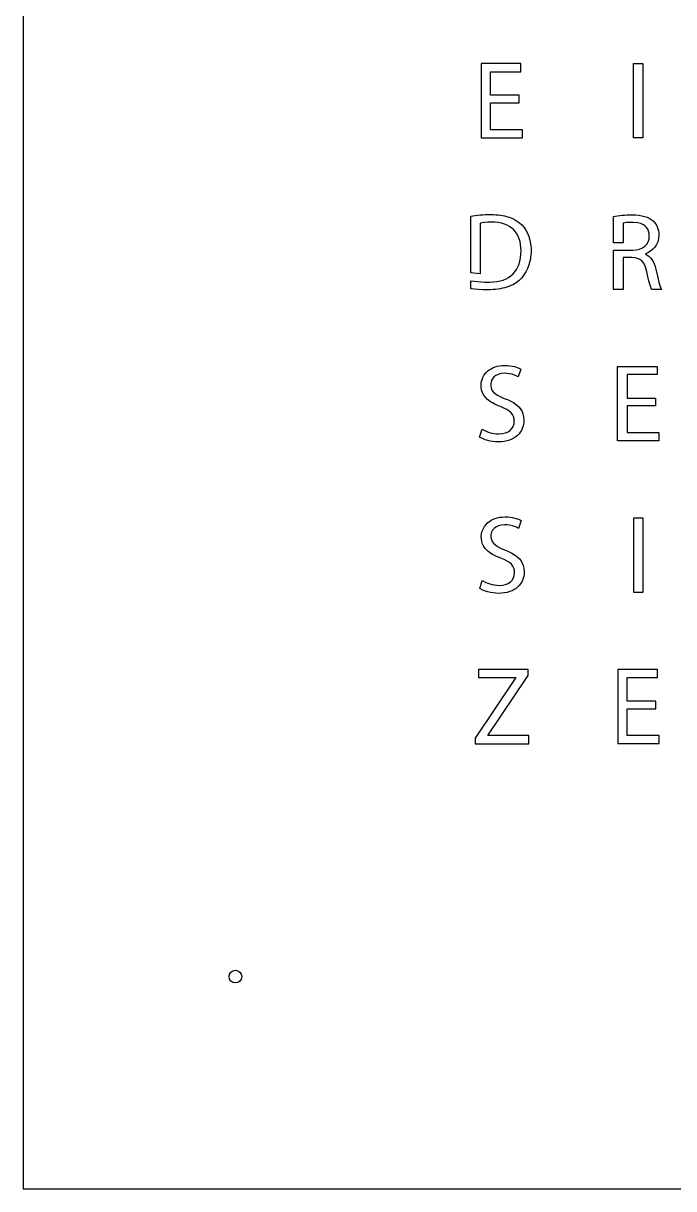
# Model space of a CAD drawing. Extents: x 0 to 230, y 0 to 230.
# Drawn here: x 0 to 64.4, y 0 to 115.3 of the extents above; entities that cross this region are included whole.
import ezdxf

# ---------------------------------------------------------------- set-up
doc = ezdxf.new("R2010")
doc.units = 0
doc.layers.add('7', color=7, linetype='CONTINUOUS')

msp = doc.modelspace()

# ---------------------------------------------------------------- linework, layer by layer
at = {"layer": '7'}
for p, q in [((0, 229.9005), (0, 0)), ((49.2357, 111.3297), (45.2996, 111.3297)), ((45.2996, 111.3297), (45.2996, 104.0023)), ((49.2357, 110.5362), (49.2357, 111.3297)), ((60.379, 104.0023), (60.379, 111.3297)), ((60.379, 111.3297), (61.328, 111.3297)), ((61.328, 111.3297), (61.328, 104.0023)), ((46.2484, 108.2203), (46.2484, 110.5362)), ((46.2484, 110.5362), (49.2357, 110.5362)), ((49.0632, 108.2203), (46.2484, 108.2203)), ((46.2484, 104.7959), (46.2484, 107.4378)), ((46.2484, 107.4378), (49.0632, 107.4378)), ((49.0632, 107.4378), (49.0632, 108.2203)), ((45.2996, 104.0023), (49.3974, 104.0023)), ((49.3974, 104.7959), (46.2484, 104.7959)), ((49.3974, 104.0023), (49.3974, 104.7959)), ((61.328, 104.0023), (60.379, 104.0023)), ((44.276, 96.2355), (44.4954, 96.2706)), ((44.276, 90.6174), (44.276, 96.2355)), ((44.4954, 96.2706), (44.7243, 96.3023)), ((44.7243, 96.3023), (44.9623, 96.3301)), ((44.9623, 96.3301), (45.2088, 96.3537)), ((45.2088, 96.3537), (45.4635, 96.3728)), ((45.4635, 96.3728), (45.7257, 96.3868)), ((45.7257, 96.3868), (45.9951, 96.3956)), ((45.9951, 96.3956), (46.271, 96.3986)), ((46.271, 96.3986), (46.5192, 96.3948)), ((46.5192, 96.3948), (46.7584, 96.3834)), ((46.7584, 96.3834), (46.9887, 96.3646)), ((46.9887, 96.3646), (47.2102, 96.3384)), ((47.2102, 96.3384), (47.4229, 96.305)), ((47.4229, 96.305), (47.6271, 96.2644)), ((47.6271, 96.2644), (47.8227, 96.2168)), ((47.8227, 96.2168), (48.1887, 96.1006)), ((48.1887, 96.1006), (48.5217, 95.9573)), ((48.5217, 95.9573), (48.8225, 95.7876)), ((48.8225, 95.7876), (49.0918, 95.5923)), ((58.4158, 96.2134), (58.8079, 96.274)), ((58.4158, 93.5934), (58.4158, 96.2134)), ((58.8079, 96.274), (59.0264, 96.2999)), ((59.0264, 96.2999), (59.2557, 96.3223)), ((59.2557, 96.3223), (59.4925, 96.3405)), ((59.4925, 96.3405), (59.7337, 96.3542)), ((59.7337, 96.3542), (59.9762, 96.3628)), ((59.9762, 96.3628), (60.2168, 96.3658)), ((60.2168, 96.3658), (60.577, 96.3566)), ((60.577, 96.3566), (60.9063, 96.3289)), ((60.9063, 96.3289), (61.2063, 96.2827)), ((61.2063, 96.2827), (61.4785, 96.2177)), ((61.4785, 96.2177), (61.7244, 96.1338)), ((61.7244, 96.1338), (61.9455, 96.031)), ((61.9455, 96.031), (62.1434, 95.909)), ((62.1434, 95.909), (62.3195, 95.7678)), ((62.3195, 95.7678), (62.5045, 95.5667)), ((45.4225, 95.5887), (45.2142, 95.5506)), ((45.2142, 95.5506), (45.2142, 90.5409)), ((45.6752, 95.6198), (45.4225, 95.5887)), ((45.9725, 95.6406), (45.6752, 95.6198)), ((46.3142, 95.6483), (45.9725, 95.6406)), ((46.6744, 95.6355), (46.3142, 95.6483)), ((47.0108, 95.5977), (46.6744, 95.6355)), ((47.3236, 95.5356), (47.0108, 95.5977)), ((47.6128, 95.4497), (47.3236, 95.5356)), ((47.8784, 95.3409), (47.6128, 95.4497)), ((48.1204, 95.2097), (47.8784, 95.3409)), ((48.339, 95.057), (48.1204, 95.2097)), ((48.5342, 94.8832), (48.339, 95.057)), ((48.706, 94.6893), (48.5342, 94.8832)), ((48.8545, 94.4757), (48.706, 94.6893)), ((49.0918, 95.5923), (49.3349, 95.3703)), ((49.3349, 95.3703), (49.5547, 95.1221)), ((49.5547, 95.1221), (49.7465, 94.8489)), ((49.7465, 94.8489), (49.9091, 94.5497)), ((59.7086, 95.6048), (59.354, 95.5503)), ((59.354, 95.5503), (59.354, 93.5934)), ((59.9682, 95.6207), (59.7086, 95.6048)), ((60.37245, 95.62405), (59.9682, 95.6207)), ((60.804, 95.5821), (60.37245, 95.62405)), ((61.1087, 95.5018), (60.804, 95.5821)), ((61.3733, 95.3793), (61.1087, 95.5018)), ((61.5429, 95.2588), (61.3733, 95.3793)), ((61.6857, 95.1132), (61.5429, 95.2588)), ((61.7999, 94.9418), (61.6857, 95.1132)), ((61.8837, 94.7442), (61.7999, 94.9418)), ((61.9354, 94.5196), (61.8837, 94.7442)), ((62.5045, 95.5667), (62.6568, 95.3327)), ((62.6568, 95.3327), (62.7735, 95.0698)), ((62.7735, 95.0698), (62.8518, 94.7817)), ((62.8518, 94.7817), (62.881, 94.5777)), ((62.881, 94.5777), (62.891, 94.3653)), ((48.9796, 94.2433), (48.8545, 94.4757)), ((49.0816, 93.9926), (48.9796, 94.2433)), ((49.1604, 93.7244), (49.0816, 93.9926)), ((49.216, 93.4394), (49.1604, 93.7244)), ((49.2485, 93.1382), (49.216, 93.4394)), ((49.9091, 94.5497), (50.0415, 94.2235)), ((50.0415, 94.2235), (50.1425, 93.8692)), ((50.1425, 93.8692), (50.211, 93.4859)), ((50.211, 93.4859), (50.2326, 93.283)), ((59.354, 93.5934), (58.4158, 93.5934)), ((61.5095, 93.2578), (61.6988, 93.4594)), ((61.6988, 93.4594), (61.8379, 93.697)), ((61.8379, 93.697), (61.9237, 93.9674)), ((61.9237, 93.9674), (61.953, 94.2675)), ((61.953, 94.2675), (61.9354, 94.5196)), ((62.6601, 93.4256), (62.4947, 93.175)), ((62.7848, 93.708), (62.6601, 93.4256)), ((62.8635, 94.0215), (62.7848, 93.708)), ((62.891, 94.3653), (62.8635, 94.0215)), ((49.2077, 92.1199), (49.2454, 92.4606)), ((49.2454, 92.4606), (49.258, 92.8216)), ((49.258, 92.8216), (49.2485, 93.1382)), ((50.2326, 92.4161), (50.2109, 92.205)), ((50.2326, 93.283), (50.2457, 93.0724)), ((50.2457, 92.6325), (50.2326, 92.4161)), ((50.2457, 93.0724), (50.2501, 92.8541)), ((50.2501, 92.8541), (50.2457, 92.6325)), ((58.4158, 88.9838), (58.4159, 92.8759)), ((58.4159, 92.8759), (60.3138, 92.8759)), ((60.3138, 92.8759), (60.6722, 92.9013)), ((60.6722, 92.9013), (60.993, 92.9756)), ((60.993, 92.9756), (61.2732, 93.0955)), ((61.2732, 93.0955), (61.5095, 93.2578)), ((61.8075, 92.6219), (61.5323, 92.49005)), ((61.5323, 92.49005), (61.7286, 92.3852)), ((61.7286, 92.3852), (61.9052, 92.2672)), ((62.0631, 92.7724), (61.8075, 92.6219)), ((61.9052, 92.2672), (62.0629, 92.1206)), ((62.294, 92.957), (62.0631, 92.7724)), ((62.4947, 93.175), (62.294, 92.957)), ((48.8105, 90.9683), (48.9464, 91.2237)), ((48.9464, 91.2237), (49.058, 91.501)), ((49.058, 91.501), (49.1452, 91.7999)), ((49.1452, 91.7999), (49.2077, 92.1199)), ((50.0406, 91.4168), (49.9072, 91.0581)), ((50.1422, 91.7995), (50.0406, 91.4168)), ((50.1807, 91.9994), (50.1422, 91.7995)), ((50.2109, 92.205), (50.1807, 91.9994)), ((60.2383, 92.1584), (59.354, 92.1584)), ((59.354, 92.1584), (59.354, 88.9838)), ((60.5371, 92.1293), (60.2383, 92.1584)), ((60.7965, 92.0643), (60.5371, 92.1293)), ((61.0198, 91.96), (60.7965, 92.0643)), ((61.2101, 91.8132), (61.0198, 91.96)), ((61.3706, 91.6205), (61.2101, 91.8132)), ((61.5045, 91.3787), (61.3706, 91.6205)), ((61.6148, 91.0843), (61.5045, 91.3787)), ((62.0629, 92.1206), (62.2023, 91.9464)), ((62.2023, 91.9464), (62.324, 91.7458)), ((62.324, 91.7458), (62.4286, 91.5197)), ((62.4286, 91.5197), (62.5168, 91.2691)), ((62.5168, 91.2691), (62.5893, 90.9951)), ((45.2142, 90.5409), (44.276, 90.6174)), ((47.4975, 89.9199), (47.7746, 90.0349)), ((47.7746, 90.0349), (48.0286, 90.1744)), ((48.0286, 90.1744), (48.2594, 90.3379)), ((48.2594, 90.3379), (48.4668, 90.525)), ((48.4668, 90.525), (48.6506, 90.7352)), ((48.6506, 90.7352), (48.8105, 90.9683)), ((49.326, 90.1358), (49.0697, 89.8811)), ((49.5489, 90.4166), (49.326, 90.1358)), ((49.7429, 90.7244), (49.5489, 90.4166)), ((49.9072, 91.0581), (49.7429, 90.7244)), ((61.7049, 90.7341), (61.6148, 91.0843)), ((61.8442, 90.1059), (61.7049, 90.7341)), ((61.9089, 89.8363), (61.8442, 90.1059)), ((62.5893, 90.9951), (62.7557, 90.2894)), ((62.7557, 90.2894), (62.902, 89.7122)), ((44.276, 89.8234), (45.6403, 89.7218)), ((44.276, 89.0383), (44.276, 89.8234)), ((44.6469, 89.0017), (44.276, 89.0383)), ((45.0511, 88.9744), (44.6469, 89.0017)), ((45.4937, 88.9572), (45.0511, 88.9744)), ((45.9799, 88.9513), (45.4937, 88.9572)), ((45.6403, 89.7218), (45.8937, 89.7145)), ((45.8937, 89.7145), (46.1633, 89.7123)), ((46.2413, 88.9556), (45.9799, 88.9513)), ((46.1633, 89.7123), (46.5304, 89.7255)), ((46.4957, 88.9685), (46.2413, 88.9556)), ((46.7428, 88.9899), (46.4957, 88.9685)), ((46.5304, 89.7255), (46.8752, 89.7647)), ((46.9826, 89.0198), (46.7428, 88.9899)), ((46.8752, 89.7647), (47.1977, 89.8297)), ((47.2146, 89.0579), (46.9826, 89.0198)), ((47.1977, 89.8297), (47.4975, 89.9199)), ((47.4389, 89.1044), (47.2146, 89.0579)), ((47.655, 89.159), (47.4389, 89.1044)), ((47.8629, 89.2217), (47.655, 89.159)), ((48.0624, 89.2925), (47.8629, 89.2217)), ((48.2531, 89.3712), (48.0624, 89.2925)), ((48.435, 89.4578), (48.2531, 89.3712)), ((48.7713, 89.6542), (48.435, 89.4578)), ((49.0697, 89.8811), (48.7713, 89.6542)), ((59.354, 88.9838), (58.4158, 88.9838)), ((61.9703, 89.598), (61.9089, 89.8363)), ((62.0553, 89.3064), (61.9703, 89.598)), ((62.1794, 88.9838), (62.0553, 89.3064)), ((63.15, 88.9838), (62.1794, 88.9838)), ((62.902, 89.7122), (62.9688, 89.4749)), ((62.9688, 89.4749), (63.032, 89.2736)), ((63.032, 89.2736), (63.15, 88.9838)), ((45.6134, 80.5285), (45.7995, 80.7612)), ((45.7995, 80.7612), (45.9453, 80.9007)), ((45.9453, 80.9007), (46.1077, 81.0269)), ((46.1077, 81.0269), (46.2859, 81.1389)), ((46.2859, 81.1389), (46.4793, 81.2359)), ((46.4793, 81.2359), (46.6872, 81.317)), ((46.6872, 81.317), (46.9089, 81.3816)), ((46.9089, 81.3816), (47.1438, 81.4287)), ((47.1438, 81.4287), (47.3911, 81.4575)), ((47.3911, 81.4575), (47.6503, 81.4673)), ((47.6503, 81.4673), (47.9166, 81.4595)), ((47.9166, 81.4595), (48.1651, 81.4373)), ((48.1651, 81.4373), (48.3952, 81.4025)), ((48.3952, 81.4025), (48.6062, 81.3573)), ((48.6062, 81.3573), (48.9684, 81.2427)), ((48.9684, 81.2427), (49.2467, 81.1088)), ((49.2467, 81.1088), (48.9877, 80.3368)), ((58.7974, 74.0201), (58.7974, 81.348)), ((58.7974, 81.348), (62.7335, 81.348)), ((62.7335, 81.348), (62.7335, 80.554)), ((45.3023, 79.5838), (45.324, 79.7905)), ((45.3081, 79.2905), (45.3023, 79.5838)), ((45.324, 79.7905), (45.3665, 79.9892)), ((45.3665, 79.9892), (45.4683, 80.2703)), ((45.4683, 80.2703), (45.6134, 80.5285)), ((46.3231, 79.9691), (46.2532, 79.6813)), ((46.2532, 79.6813), (46.2539, 79.4621)), ((46.4204, 80.1538), (46.3231, 79.9691)), ((46.5613, 80.3231), (46.4204, 80.1538)), ((46.7488, 80.4691), (46.5613, 80.3231)), ((46.9855, 80.5834), (46.7488, 80.4691)), ((47.2744, 80.658), (46.9855, 80.5834)), ((47.6181, 80.6847), (47.2744, 80.658)), ((47.8565, 80.6755), (47.6181, 80.6847)), ((48.0778, 80.6502), (47.8565, 80.6755)), ((48.37275, 80.5877), (48.0778, 80.6502)), ((48.7707, 80.4507), (48.37275, 80.5877)), ((48.9877, 80.3368), (48.7707, 80.4507)), ((62.7335, 80.554), (59.7463, 80.554)), ((59.7463, 80.554), (59.7463, 78.2384)), ((45.3522, 79.0265), (45.3081, 79.2905)), ((45.4327, 78.7815), (45.3522, 79.0265)), ((45.5482, 78.5546), (45.4327, 78.7815)), ((45.6972, 78.3448), (45.5482, 78.5546)), ((46.2539, 79.4621), (46.2961, 79.2353)), ((46.2961, 79.2353), (46.3818, 79.034)), ((46.3818, 79.034), (46.5124, 78.8536)), ((46.5124, 78.8536), (46.6894, 78.6893)), ((46.6894, 78.6893), (46.914, 78.5365)), ((46.914, 78.5365), (47.1878, 78.3902)), ((45.9458, 78.0899), (45.6972, 78.3448)), ((46.2483, 77.8614), (45.9458, 78.0899)), ((46.4188, 77.7563), (46.2483, 77.8614)), ((46.6015, 77.657), (46.4188, 77.7563)), ((46.7961, 77.5631), (46.6015, 77.657)), ((47.0021, 77.4743), (46.7961, 77.5631)), ((47.2191, 77.3904), (47.0021, 77.4743)), ((47.1878, 78.3902), (47.60275, 78.20955)), ((47.5598, 77.2498), (47.2191, 77.3904)), ((47.60275, 78.20955), (47.9168, 78.0819)), ((47.9168, 78.0819), (48.1257, 77.9874)), ((48.1257, 77.9874), (48.3202, 77.8891)), ((48.3202, 77.8891), (48.5003, 77.7863)), ((48.5003, 77.7863), (48.8173, 77.5656)), ((48.8173, 77.5656), (49.0766, 77.3211)), ((49.0766, 77.3211), (49.2332, 77.1196)), ((59.7463, 78.2384), (62.561, 78.2384)), ((62.561, 77.4556), (59.7463, 77.4556)), ((59.7463, 77.4556), (59.7463, 74.8134)), ((62.561, 78.2384), (62.561, 77.4556)), ((47.8472, 77.1033), (47.5598, 77.2498)), ((48.0838, 76.9481), (47.8472, 77.1033)), ((48.2719, 76.7816), (48.0838, 76.9481)), ((48.4141, 76.6007), (48.2719, 76.7816)), ((48.5127, 76.4028), (48.4141, 76.6007)), ((48.5701, 76.1851), (48.5127, 76.4028)), ((48.5887, 75.9446), (48.5701, 76.1851)), ((49.2332, 77.1196), (49.3575, 76.9005)), ((49.3575, 76.9005), (49.4493, 76.662)), ((49.4493, 76.662), (49.5087, 76.4026)), ((49.5087, 76.4026), (49.5376, 76.0207)), ((45.1486, 74.3791), (45.3967, 75.1724)), ((45.3967, 75.1724), (45.7443, 74.9831)), ((45.7443, 74.9831), (45.9398, 74.9017)), ((47.9711, 74.8948), (48.1884, 75.042)), ((48.1884, 75.042), (48.3607, 75.224)), ((48.3607, 75.224), (48.4861, 75.4373)), ((48.4861, 75.4373), (48.5627, 75.6786)), ((48.5627, 75.6786), (48.5887, 75.9446)), ((49.2951, 75.0278), (49.1878, 74.8529)), ((49.3827, 75.2123), (49.2951, 75.0278)), ((49.4506, 75.4051), (49.3827, 75.2123)), ((49.499, 75.6049), (49.4506, 75.4051)), ((49.5279, 75.8105), (49.499, 75.6049)), ((49.5376, 76.0207), (49.5279, 75.8105)), ((45.5037, 74.1942), (45.1486, 74.3791)), ((45.7214, 74.113), (45.5037, 74.1942)), ((45.9588, 74.042), (45.7214, 74.113)), ((45.9398, 74.9017), (46.1475, 74.8314)), ((46.2109, 73.9832), (45.9588, 74.042)), ((46.1475, 74.8314), (46.3659, 74.7738)), ((46.4724, 73.9387), (46.2109, 73.9832)), ((46.3659, 74.7738), (46.5932, 74.7306)), ((46.7383, 73.9106), (46.4724, 73.9387)), ((46.5932, 74.7306), (46.828, 74.7035)), ((47.0032, 73.9007), (46.7383, 73.9106)), ((46.828, 74.7035), (47.0683, 74.6941)), ((47.3143, 73.9121), (47.0032, 73.9007)), ((47.0683, 74.6941), (47.4092, 74.7175)), ((47.6044, 73.9454), (47.3143, 73.9121)), ((47.4092, 74.7175), (47.7107, 74.7855)), ((47.8738, 73.9994), (47.6044, 73.9454)), ((47.7107, 74.7855), (47.9711, 74.8948)), ((48.1226, 74.0729), (47.8738, 73.9994)), ((48.3508, 74.1646), (48.1226, 74.0729)), ((48.5586, 74.2733), (48.3508, 74.1646)), ((48.7461, 74.3977), (48.5586, 74.2733)), ((48.9134, 74.5366), (48.7461, 74.3977)), ((49.0606, 74.6887), (48.9134, 74.5366)), ((49.1878, 74.8529), (49.0606, 74.6887)), ((62.8954, 74.0201), (58.7974, 74.0201)), ((59.7463, 74.8134), (62.8954, 74.8134)), ((62.8954, 74.8134), (62.8954, 74.0201)), ((45.6396, 65.5375), (45.8258, 65.7702)), ((45.8258, 65.7702), (45.9715, 65.9097)), ((45.9715, 65.9097), (46.1339, 66.0359)), ((46.1339, 66.0359), (46.3121, 66.1479)), ((46.3121, 66.1479), (46.5055, 66.2449)), ((46.5055, 66.2449), (46.7134, 66.3261)), ((46.7134, 66.3261), (46.9352, 66.3906)), ((46.9352, 66.3906), (47.1701, 66.4378)), ((47.1701, 66.4378), (47.4175, 66.4666)), ((47.4175, 66.4666), (47.6766, 66.4764)), ((47.6766, 66.4764), (47.943, 66.4686)), ((47.943, 66.4686), (48.1914, 66.4464)), ((48.1914, 66.4464), (48.4215, 66.4116)), ((48.4215, 66.4116), (48.6324, 66.3663)), ((48.6324, 66.3663), (48.9945, 66.2517)), ((48.9945, 66.2517), (49.2728, 66.1177)), ((49.2728, 66.1177), (49.0139, 65.3456)), ((61.343, 66.3568), (60.3941, 66.3568)), ((60.3941, 66.3568), (60.3941, 59.0292)), ((61.343, 59.0292), (61.343, 66.3568)), ((45.3286, 64.5931), (45.3502, 64.7998)), ((45.3344, 64.2999), (45.3286, 64.5931)), ((45.3502, 64.7998), (45.3928, 64.9984)), ((45.3928, 64.9984), (45.4945, 65.2794)), ((45.4945, 65.2794), (45.6396, 65.5375)), ((46.3495, 64.9782), (46.2795, 64.6904)), ((46.2795, 64.6904), (46.2803, 64.4712)), ((46.4468, 65.1628), (46.3495, 64.9782)), ((46.5877, 65.3322), (46.4468, 65.1628)), ((46.7752, 65.4781), (46.5877, 65.3322)), ((47.0119, 65.5924), (46.7752, 65.4781)), ((47.3008, 65.667), (47.0119, 65.5924)), ((47.6445, 65.6937), (47.3008, 65.667)), ((47.8829, 65.6845), (47.6445, 65.6937)), ((48.1041, 65.6592), (47.8829, 65.6845)), ((48.399, 65.59675), (48.1041, 65.6592)), ((48.7969, 65.4596), (48.399, 65.59675)), ((49.0139, 65.3456), (48.7969, 65.4596)), ((45.3785, 64.0358), (45.3344, 64.2999)), ((45.459, 63.7908), (45.3785, 64.0358)), ((45.5744, 63.5638), (45.459, 63.7908)), ((45.7235, 63.3539), (45.5744, 63.5638)), ((46.2803, 64.4712), (46.3225, 64.2443)), ((46.3225, 64.2443), (46.4082, 64.0431)), ((46.4082, 64.0431), (46.5388, 63.8626)), ((46.5388, 63.8626), (46.7157, 63.6983)), ((46.7157, 63.6983), (46.9404, 63.5455)), ((46.9404, 63.5455), (47.2142, 63.3993)), ((45.972, 63.099), (45.7235, 63.3539)), ((46.2746, 62.8705), (45.972, 63.099)), ((46.445, 62.7654), (46.2746, 62.8705)), ((46.6278, 62.666), (46.445, 62.7654)), ((46.8224, 62.5721), (46.6278, 62.666)), ((47.0284, 62.4833), (46.8224, 62.5721)), ((47.2454, 62.3994), (47.0284, 62.4833)), ((47.2142, 63.3993), (47.62915, 63.21865)), ((47.5861, 62.2588), (47.2454, 62.3994)), ((47.62915, 63.21865), (47.9432, 63.0911)), ((47.9432, 63.0911), (48.1521, 62.9965)), ((48.1521, 62.9965), (48.3466, 62.8982)), ((48.3466, 62.8982), (48.5267, 62.7954)), ((48.5267, 62.7954), (48.8436, 62.5747)), ((48.8436, 62.5747), (49.1029, 62.3301)), ((49.1029, 62.3301), (49.2596, 62.1285)), ((47.8734, 62.1123), (47.5861, 62.2588)), ((48.11, 61.9572), (47.8734, 62.1123)), ((48.2982, 61.7906), (48.11, 61.9572)), ((48.4404, 61.6098), (48.2982, 61.7906)), ((48.539, 61.4119), (48.4404, 61.6098)), ((48.5964, 61.1941), (48.539, 61.4119)), ((48.6149, 60.9536), (48.5964, 61.1941)), ((49.2596, 62.1285), (49.3838, 61.9094)), ((49.3838, 61.9094), (49.4756, 61.671)), ((49.4756, 61.671), (49.535, 61.4114)), ((49.535, 61.4114), (49.5639, 61.0295)), ((45.1749, 59.3878), (45.4229, 60.1815)), ((45.4229, 60.1815), (45.7706, 59.9922)), ((45.7706, 59.9922), (45.9661, 59.9108)), ((47.9973, 59.9038), (48.2146, 60.0511)), ((48.2146, 60.0511), (48.3869, 60.233)), ((48.3869, 60.233), (48.5123, 60.4463)), ((48.5123, 60.4463), (48.589, 60.6876)), ((48.589, 60.6876), (48.6149, 60.9536)), ((49.3214, 60.0368), (49.2141, 59.8618)), ((49.409, 60.2212), (49.3214, 60.0368)), ((49.4769, 60.414), (49.409, 60.2212)), ((49.5253, 60.6138), (49.4769, 60.414)), ((49.5542, 60.8193), (49.5253, 60.6138)), ((49.5639, 61.0295), (49.5542, 60.8193)), ((45.53, 59.203), (45.1749, 59.3878)), ((45.7477, 59.1218), (45.53, 59.203)), ((45.9851, 59.0508), (45.7477, 59.1218)), ((45.9661, 59.9108), (46.1738, 59.8404)), ((46.2373, 58.992), (45.9851, 59.0508)), ((46.1738, 59.8404), (46.3922, 59.7828)), ((46.4988, 58.9475), (46.2373, 58.992)), ((46.3922, 59.7828), (46.6195, 59.7396)), ((46.7647, 58.9193), (46.4988, 58.9475)), ((46.6195, 59.7396), (46.8541, 59.7125)), ((47.0298, 58.9095), (46.7647, 58.9193)), ((46.8541, 59.7125), (47.0944, 59.7031)), ((47.3408, 58.9209), (47.0298, 58.9095)), ((47.0944, 59.7031), (47.4354, 59.7265)), ((47.6309, 58.9542), (47.3408, 58.9209)), ((47.4354, 59.7265), (47.737, 59.7945)), ((47.9003, 59.0082), (47.6309, 58.9542)), ((47.737, 59.7945), (47.9973, 59.9038)), ((48.149, 59.0817), (47.9003, 59.0082)), ((48.3772, 59.1735), (48.149, 59.0817)), ((48.585, 59.2822), (48.3772, 59.1735)), ((48.7725, 59.4066), (48.585, 59.2822)), ((48.9397, 59.5455), (48.7725, 59.4066)), ((49.0869, 59.6977), (48.9397, 59.5455)), ((49.2141, 59.8618), (49.0869, 59.6977)), ((60.3941, 59.0292), (61.343, 59.0292)), ((49.9697, 51.3659), (45.0631, 51.3659)), ((45.0631, 51.3659), (45.0631, 50.5721)), ((45.9582, 44.8316), (49.9697, 50.7895)), ((49.9697, 50.7895), (49.9697, 51.3659)), ((62.7606, 51.3659), (58.8247, 51.3659)), ((58.8247, 51.3659), (58.8247, 44.0382)), ((62.7606, 50.5723), (62.7606, 51.3659)), ((48.7402, 50.5721), (44.7179, 44.5924)), ((45.0631, 50.5721), (48.7402, 50.5721)), ((59.7735, 48.2565), (59.7735, 50.5723)), ((59.7735, 50.5723), (62.7606, 50.5723)), ((62.5881, 48.2565), (59.7735, 48.2565)), ((59.7735, 44.8318), (59.7735, 47.4737)), ((59.7735, 47.4737), (62.5881, 47.4737)), ((62.5881, 47.4737), (62.5881, 48.2565)), ((44.7179, 44.5924), (44.7179, 44.0379)), ((44.7179, 44.0379), (50.0235, 44.0379)), ((50.0235, 44.8316), (45.9582, 44.8316)), ((50.0235, 44.0379), (50.0235, 44.8316)), ((58.8247, 44.0382), (62.9225, 44.0382)), ((62.9225, 44.8318), (59.7735, 44.8318)), ((62.9225, 44.0382), (62.9225, 44.8318)), ((0, 0), (229.9005, 0))]:
    msp.add_line(p, q, dxfattribs=at)
msp.add_circle((20.99423, 20.99298), 0.63, dxfattribs=at)

doc.saveas('drawing.dxf')
